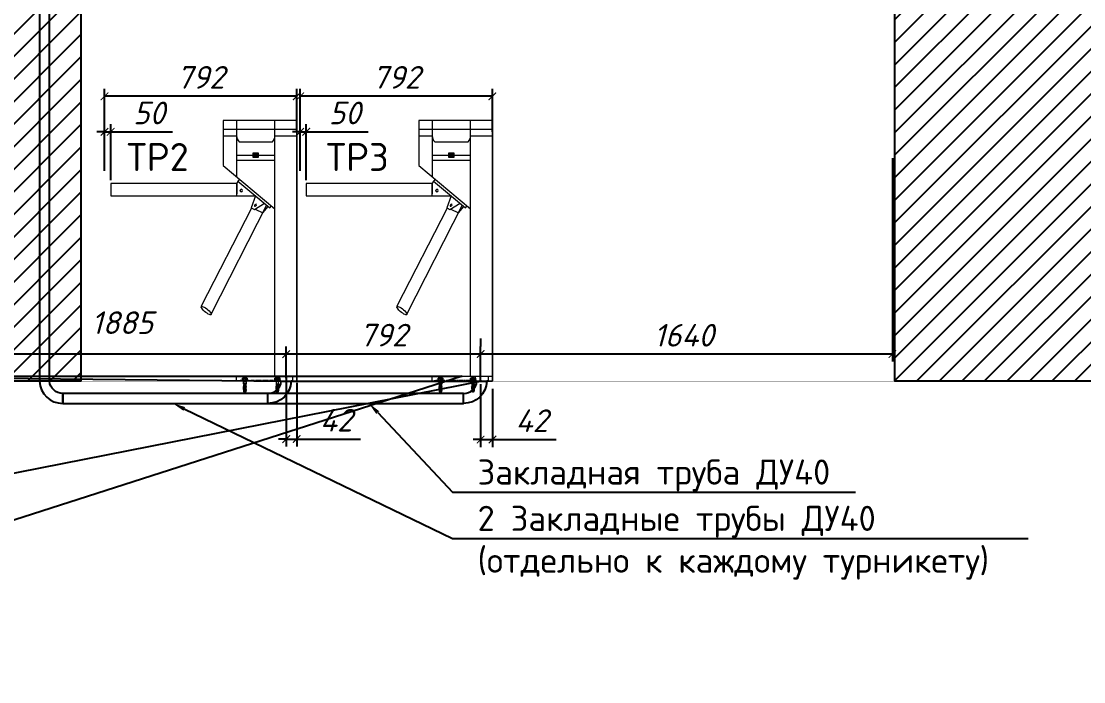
# Model space of a CAD drawing. Header units: millimetres. Extents: x 4247 to 622543, y -201358 to 142419.
# Drawn here: x 278439 to 282670, y -174463 to -171833 of the extents above; entities that cross this region are included whole.
import ezdxf
from ezdxf import colors
from ezdxf.entities.mleader import LeaderData, LeaderLine
from ezdxf.math import Vec2, Vec3

# ---------------------------------------------------------------- set-up
doc = ezdxf.new("R2010")
doc.units = ezdxf.units.MM
doc.linetypes.add('0', pattern=[0])
doc.layers.get('DEFPOINTS').update_dxf_attribs({"color": 252, "lineweight": 9})
for name, color, linetype in [('_Турникеты ИСПП', 254, 'Continuous'), ('PDF _Геометрия', 7, 'Continuous'), ('PDF _Текст', 255, 'Continuous')]:
    doc.layers.add(name, color=color, linetype=linetype)
doc.layers.add('PDF _Сплошная заливка', color=7, linetype='Continuous', true_color=0xffffff)
doc.styles.add('ISOCPEUR', font='isocpeui.ttf')
doc.styles.add('KOSTY_STYLE', font='isocpeur.ttf')
doc.styles.add('PDF ISOCPEUR', font='isocpeur.ttf')
doc.styles.get("Standard").update_dxf_attribs({"font": 'romans.shx'})
doc.dimstyles.new('ISO-25', dxfattribs={"dimtxt": 2.5, "dimasz": 2.5, "dimexe": 1.25, "dimexo": 0.625, "dimtad": 1, "dimtxsty": 'Standard', "dimcen": 2.5, "dimadec": 0, "dimazin": 0, "dimtfac": 1, "dimtmove": 0, "dimatfit": 3, "dimfxl": 1, "dimarcsym": 0})

# ---------------------------------------------------------------- blocks, each defined once
blk = doc.blocks.new('_ArchTick')
at = {"color": 0, "linetype": 'ByBlock', "const_width": 0.15}
blk.add_lwpolyline([(-0.5, -0.5), (0.5, 0.5)], dxfattribs=at)
blk = doc.blocks.new('*D568')
at = {"layer": '_Турникеты ИСПП', "color": 0, "lineweight": -2, "transparency": 16777216}
for p, q in [((277604.3, -173270), (277604.3, -173128.6)), ((279493.9, -173183.6), (279493.9, -173128.6)), ((279493.9, -173158.6), (277604.3, -173158.6))]:
    blk.add_line(p, q, dxfattribs=at)
at = {"layer": 'DEFPOINTS', "color": 0, "transparency": 16777216}
for p in [(277604.3, -173158.6), (279493.9, -173246.1), (277604.3, -173332.5)]:
    blk.add_point(p, dxfattribs=at)
at = {"layer": '_Турникеты ИСПП', "color": 0, "lineweight": -2, "transparency": 16777216, "xscale": 30, "yscale": 30, "zscale": 30, "rotation": 180}
blk.add_blockref('_ArchTick', (277604.3, -173158.6), dxfattribs=at)
at = {"layer": '_Турникеты ИСПП', "color": 0, "lineweight": -2, "transparency": 16777216, "xscale": 30, "yscale": 30, "zscale": 30}
blk.add_blockref('_ArchTick', (279493.9, -173158.6), dxfattribs=at)
at = {"layer": '_Турникеты ИСПП', "color": 0, "transparency": 16777216, "insert": (278840.8, -173033.5), "char_height": 90, "attachment_point": 5, "style": 'ISOCPEUR'}
blk.add_mtext('1885', dxfattribs=at)
blk = doc.blocks.new('Турникет_1')
at = {"layer": 'PDF _Геометрия', "color": 7, "linetype": '0', "lineweight": 0}
for points in [[(217.7, -17.6), (222.7, -17.6), (222.7, -20.6), (239.7, -20.6), (239.7, 1017.9), (-52.9, 1017.9), (-52.9, 838.7), (152.8, 665.9)], [(239.7, 1017.9), (239.7, -20.6), (0, -20.6), (0, 0), (239.7, 0)], [(0, 1017.9), (0, 794.3)], [(152.8, 0), (152.8, 1017.9)], [(-52.9, 982.6), (239.7, 982.6)], [(0, 879.6), (152.8, 879.6)], [(0, 860.1), (152.8, 860.1)], [(5.5, 776.5), (0.5, 767.2), (0.5, 725.7)], [(12, 784.2), (5.4, 776.3), (132.4, 669.3), (138.8, 677.7)], [(81.6, 712.2), (119.8, 680.1), (-102.3, 245.7)], [(0.5, 717.3), (75.6, 717.3), (57.7, 669.8), (70.8, 663), (110.7, 687.7)], [(79.1, 680.2), (78.4, 679.2), (77.5, 678.2), (76.5, 677.5)], [(77.5, 684.2), (78.4, 684), (79.1, 683.6)], [(59.4, 668.9), (-140.5, 277.9)], [(73.8, 664.9), (104.1, 649.4), (125.7, 675)], [(8, -20.6), (8, -17.6), (13, -17.6)], [(20, -17.6), (15, -17.6)], [(22.5, -17.6), (17.4, -17.6)], [(29.4, -17.6), (24.4, -17.6)], [(27.7, -7.8), (38.2, -7.8)], [(37.9, -7.8), (37.9, -5.7), (27.9, -5.7), (27.9, -7.8)], [(37.9, -17.6), (37.9, -30.6), (27.9, -30.6), (27.9, -17.6)], [(28.4, -30.6), (28.4, -33.6)], [(37.3, -5.7), (28.6, -5.7)], [(36.7, -5.7), (36.7, -2.6), (29.2, -2.6), (29.2, -5.7)], [(36.4, -17.6), (31.4, -17.6)], [(32.9, -37.7), (32.9, -41.6), (32.9, -39.7), (32.9, -41.6)], [(37.4, -30.6), (37.4, -33.6)], [(43.4, -17.6), (38.4, -17.6)], [(50.4, -17.6), (45.4, -17.6)], [(61.9, -17.6), (56.9, -17.6)], [(68.9, -17.6), (63.9, -17.6)], [(75.9, -17.6), (70.9, -17.6)], [(82.9, -17.6), (77.9, -17.6)], [(89.9, -17.6), (84.9, -17.6)], [(96.9, -17.6), (91.9, -17.6)], [(103.9, -17.6), (98.9, -17.6)], [(110.8, -17.6), (105.9, -17.6)], [(117.8, -17.6), (112.8, -17.6)], [(124.8, -17.6), (119.8, -17.6)], [(131.8, -17.6), (126.8, -17.6)], [(138.8, -17.6), (133.8, -17.6)], [(145.8, -17.6), (140.8, -17.6)], [(152.8, -17.6), (147.8, -17.6)], [(159.8, -17.6), (154.8, -17.6)], [(157, -7.8), (167.5, -7.8)], [(167.2, -7.8), (167.2, -5.7), (157.3, -5.7), (157.3, -7.8)], [(162.3, -17.6), (157.3, -17.6), (157.3, -30.6), (167.2, -30.6), (167.2, -17.6)], [(157.8, -30.6), (157.8, -33.6)], [(166.6, -5.7), (157.9, -5.7)], [(166, -5.7), (166, -2.6), (158.5, -2.6), (158.5, -5.7)], [(162.3, -37.7), (162.3, -41.6), (162.3, -39.7), (162.3, -41.6)], [(169.2, -17.6), (164.3, -17.6)], [(166.8, -30.6), (166.8, -33.6)], [(176.2, -17.6), (171.2, -17.6)], [(28.7, -54.6), (27.9, -58.3)], [(37.9, -61.3), (36.7, -62.6), (29.2, -62.6), (27.9, -61.3), (37.9, -61.3), (37.9, -58.3), (27.9, -58.3), (27.9, -61.3)], [(33.9, -51.4), (31.9, -51.4)], [(37.1, -54.6), (37.9, -58.3)], [(158.1, -54.6), (157.3, -58.3)], [(167.2, -61.3), (166, -62.6), (158.5, -62.6), (157.3, -61.3), (167.2, -61.3), (167.2, -58.3), (157.3, -58.3), (157.3, -61.3)], [(163.2, -51.4), (161.3, -51.4)], [(166.5, -54.6), (167.2, -58.3)]]:
    blk.add_lwpolyline(points, dxfattribs=at)
for points in [[(-52.9, 957), (0, 957, 0.200274), (10.1, 933.1), (142.7, 933.1, 0.200237), (152.8, 957), (239.7, 957)], [(23.7, -15.3, 0.269571), (28, -15), (28, -8.5, 0.269436), (23.7, -8.2)], [(37.9, -41.5), (37.9, -36.6), (27.9, -36.6), (27.9, -41.5, -0.218796), (30.4, -41.7), (27.7, -41.7)], [(27.9, -52.7), (27.9, -54.6), (30.9, -54.6, 0.120144), (31.9, -52.5), (31.9, -36.6)], [(33.9, -36.6), (33.9, -52.5, 0.088177), (34.9, -54.6), (37.9, -54.6), (37.9, -52.8)], [(42.2, -15.3, -0.26787), (37.8, -15), (37.8, -8.5, -0.267738), (42.2, -8.2)], [(153, -15.3, 0.269674), (157.4, -15), (157.4, -8.5, 0.26954), (153, -8.2)], [(167.2, -41.5), (167.2, -36.6), (157.3, -36.6), (157.3, -41.5, -0.221145), (159.7, -41.7), (157, -41.7)], [(157.3, -52.7), (157.3, -54.6), (160.3, -54.6, 0.119751), (161.3, -52.5), (161.3, -36.6)], [(163.2, -36.6), (163.2, -52.5, 0.079833), (164.3, -54.6), (167.2, -54.6), (167.2, -52.8)], [(171.5, -15.3, -0.269674), (167.2, -15), (167.2, -8.5, -0.26954), (171.5, -8.2)], [(27.8, -51.6), (30.3, -51.6, 0.286444), (27.9, -51.5), (27.9, -43.6)], [(38.1, -51.6), (35.6, -51.6, -0.303313), (37.9, -51.5), (37.9, -43.8)], [(157.1, -51.6), (159.6, -51.6, 0.286602), (157.3, -51.5), (157.3, -43.6)], [(167.4, -51.6), (164.9, -51.6, -0.303479), (167.2, -51.5), (167.2, -43.8)]]:
    blk.add_lwpolyline(points, format="xyb", dxfattribs=at)
for points in [[(86.1, 869.9), (66.7, 869.9), (66.7, 889.3), (86.1, 889.3)], [(0.5, 767.2), (-501.3, 767.2), (-501.3, 717.3), (0.5, 717.3)], [(-105.5, 254.8), (-102.8, 250.9), (-101.3, 247.7), (-101.1, 245.4), (-102.3, 244), (-104.8, 243.8), (-108.3, 244.8), (-112.7, 246.8), (-117.6, 249.7), (-122.8, 253.4), (-127.8, 257.6), (-132.3, 261.9), (-136.1, 266.2), (-138.8, 270.1), (-140.3, 273.3), (-140.4, 275.7), (-139.2, 277), (-136.8, 277.2), (-133.3, 276.2), (-128.9, 274.2), (-123.9, 271.3), (-118.8, 267.6), (-113.8, 263.4), (-109.3, 259.1)], [(172.8, 0), (222.7, 0), (222.7, -20.6), (172.8, -20.6)], [(172.8, 0), (222.7, 0), (222.7, -20.6), (172.8, -20.6)], [(22.9, -15.8), (42.9, -15.8), (42.9, -17.6), (22.9, -17.6)], [(42.7, -8.5), (42.7, -15), (41.4, -15.8), (24.4, -15.8), (23.1, -15), (23.1, -8.5), (24.4, -7.8), (41.4, -7.8)], [(27.9, -33.6), (27.9, -36.4), (37.9, -36.4), (37.9, -33.6)], [(29.4, -36.4), (29.4, -36.6)], [(29.4, -36.4), (29.4, -36.6)], [(29.4, -41.7), (29.4, -41.9)], [(32.9, -36.7), (32.9, -36.9)], [(36.4, -36.4), (36.4, -36.6)], [(36.4, -36.4), (36.4, -36.6)], [(37.2, -41.6), (37.2, -41.9)], [(152.3, -15.8), (172.3, -15.8), (172.3, -17.6), (152.3, -17.6)], [(172.1, -8.5), (172.1, -15), (170.7, -15.8), (153.8, -15.8), (152.4, -15), (152.4, -8.5), (153.8, -7.8), (170.7, -7.8)], [(157.3, -33.6), (157.3, -36.4), (167.2, -36.4), (167.2, -33.6)], [(158.7, -41.7), (158.7, -41.9)], [(158.8, -36.4), (158.8, -36.6)], [(158.8, -36.4), (158.8, -36.6)], [(162.3, -36.7), (162.3, -36.9)], [(165.8, -36.4), (165.8, -36.6)], [(165.8, -36.4), (165.8, -36.6)], [(166.5, -41.6), (166.5, -41.9)], [(32.9, -42.6), (32.9, -42.9)], [(162.3, -42.6), (162.3, -42.9)]]:
    blk.add_lwpolyline(points, close=True, dxfattribs=at)
for points in [[(18.8, 743.5, 0.413975), (13.6, 738.4, 0.413978), (18.8, 733.2, 0.413933), (23.9, 738.4, 0.41393)], [(38.2, -41.6), (35.5, -41.6, -0.221029)], [(167.5, -41.6), (164.8, -41.6, -0.221143)]]:
    blk.add_lwpolyline(points, format="xyb", close=True, dxfattribs=at)
at = {"layer": 'PDF _Геометрия', "color": 1, "linetype": '0', "lineweight": 0}
for points in [[(32.9, 0.7), (32.9, -22.7)], [(162.3, 0.7), (162.3, -22.7)], [(32.9, -29.1), (32.9, -35.4)], [(32.9, -41.7), (32.9, -65.2)], [(162.3, -29.1), (162.3, -35.4)], [(162.3, -41.7), (162.3, -65.2)]]:
    blk.add_lwpolyline(points, dxfattribs=at)
at = {"layer": 'PDF _Геометрия', "color": 3, "linetype": '0', "lineweight": 0}
for points in [[(28.9, -5.7), (28.9, -7.8)], [(28.9, -17.6), (28.9, -30.6)], [(37, -5.7), (37, -7.8)], [(37, -17.6), (37, -30.6)], [(158.2, -5.7), (158.2, -7.8)], [(158.2, -17.6), (158.2, -30.6)], [(166.3, -5.7), (166.3, -7.8)], [(166.3, -17.6), (166.3, -30.6)]]:
    blk.add_lwpolyline(points, dxfattribs=at)
for points in [[(37.9, -36.4), (37.9, -36.6)], [(167.2, -36.4), (167.2, -36.6)]]:
    blk.add_lwpolyline(points, close=True, dxfattribs=at)
at = {"layer": 'PDF _Геометрия', "color": 7, "linetype": '0', "lineweight": 0}
for centre, radius, start, end in [((32.9, -24), 16.2, 72.3568, 107.6432), ((32.9, 0.9), 16.6, 252.8429, 287.1571), ((162.3, -24), 16.2, 72.3593, 107.6407), ((162.3, 0.9), 16.6, 252.8453, 287.1547)]:
    blk.add_arc(centre, radius, start, end, dxfattribs=at)
blk.add_ellipse((75.4, 680.3), major_axis=(3.89, 3.11), ratio=0.592649, start_param=0.604473, end_param=4.530913, dxfattribs=at)
for points in [[(29.1, -45.2), (28.4, -45.2), (27.7, -43.7), (27.7, -41.7)], [(27.7, -41.7), (27.7, -41.7), (27.7, -41.7), (27.7, -41.7)], [(30.4, -41.7), (30.4, -43.6), (29.8, -45.2), (29.1, -45.2)], [(36.9, -45.2), (36.1, -45.2), (35.5, -43.6), (35.5, -41.6)], [(35.5, -41.6), (35.5, -41.6), (35.5, -41.6), (35.5, -41.6)], [(38.2, -41.6), (38.2, -43.6), (37.6, -45.2), (36.9, -45.2)], [(158.4, -45.2), (157.7, -45.2), (157, -43.7), (157, -41.7)], [(157, -41.7), (157, -41.7), (157, -41.7), (157, -41.7)], [(159.7, -41.7), (159.7, -43.6), (159.2, -45.2), (158.4, -45.2)], [(166.2, -45.2), (165.5, -45.2), (164.8, -43.6), (164.8, -41.6)], [(164.8, -41.6), (164.8, -41.6), (164.8, -41.6), (164.8, -41.6)], [(167.5, -41.6), (167.5, -43.6), (167, -45.2), (166.2, -45.2)], [(27.8, -51.7), (27.8, -51.7), (27.8, -51.7), (27.8, -51.6)], [(29.1, -53.9), (28.4, -53.9), (27.8, -52.9), (27.8, -51.7)], [(30.3, -51.6), (30.3, -52.9), (29.8, -53.9), (29.1, -53.9)], [(36.9, -53.9), (36.2, -53.9), (35.6, -52.9), (35.6, -51.6)], [(38.1, -51.6), (38.1, -52.8), (37.6, -53.9), (36.9, -53.9)], [(157.1, -51.7), (157.1, -51.7), (157.1, -51.7), (157.1, -51.6)], [(158.4, -53.9), (157.7, -53.9), (157.2, -52.9), (157.1, -51.7)], [(159.6, -51.6), (159.7, -52.9), (159.1, -53.9), (158.4, -53.9)], [(166.2, -53.9), (165.5, -53.9), (164.9, -52.9), (164.9, -51.6)], [(167.4, -51.6), (167.4, -52.8), (166.9, -53.9), (166.2, -53.9)]]:
    blk.add_open_spline(points, degree=3, dxfattribs=at)
at = {"layer": 'PDF _Сплошная заливка', "color": 7, "linetype": '0', "lineweight": 0, "transparency": 33554559}
blk.add_solid([(86.1, 869.9), (66.7, 869.9), (86.1, 889.3), (66.7, 889.3)], dxfattribs=at)
blk = doc.blocks.new('*D569')
at = {"layer": '_Турникеты ИСПП', "color": 0, "lineweight": -2, "transparency": 16777216}
for p, q in [((279493.9, -173253.9), (279493.9, -173128.6)), ((280268.1, -173263.3), (280268.1, -173128.6)), ((280268.1, -173158.6), (279493.9, -173158.6))]:
    blk.add_line(p, q, dxfattribs=at)
at = {"layer": 'DEFPOINTS', "color": 0, "transparency": 16777216}
for p in [(279493.9, -173158.6), (279493.9, -173316.4), (280268.1, -173325.8)]:
    blk.add_point(p, dxfattribs=at)
at = {"layer": '_Турникеты ИСПП', "color": 0, "lineweight": -2, "transparency": 16777216, "xscale": 30, "yscale": 30, "zscale": 30, "rotation": 180}
blk.add_blockref('_ArchTick', (279493.9, -173158.6), dxfattribs=at)
at = {"layer": '_Турникеты ИСПП', "color": 0, "lineweight": -2, "transparency": 16777216, "xscale": 30, "yscale": 30, "zscale": 30}
blk.add_blockref('_ArchTick', (280268.1, -173158.6), dxfattribs=at)
at = {"layer": '_Турникеты ИСПП', "color": 0, "transparency": 16777216, "insert": (279881, -173083), "char_height": 90, "attachment_point": 5, "style": 'ISOCPEUR'}
blk.add_mtext('792', dxfattribs=at)
blk = doc.blocks.new('*D571')
at = {"layer": '_Турникеты ИСПП', "color": 0, "lineweight": -2, "ltscale": 10, "transparency": 16777216}
for p, q in [((279493.9, -173252.1), (279493.9, -173526.9)), ((279535.9, -173273.2), (279535.9, -173526.9)), ((279493.9, -173496.9), (279463.9, -173496.9)), ((279493.9, -173496.9), (279535.9, -173496.9)), ((279535.9, -173496.9), (279789.5, -173496.9))]:
    blk.add_line(p, q, dxfattribs=at)
at = {"layer": 'DEFPOINTS', "color": 0, "ltscale": 10, "transparency": 16777216}
for p in [(279493.9, -173189.6), (279535.9, -173210.7), (279535.9, -173496.9)]:
    blk.add_point(p, dxfattribs=at)
at = {"layer": '_Турникеты ИСПП', "color": 0, "lineweight": -2, "ltscale": 10, "transparency": 16777216, "xscale": 30, "yscale": 30, "zscale": 30}
blk.add_blockref('_ArchTick', (279493.9, -173496.9), dxfattribs=at)
at = {"layer": '_Турникеты ИСПП', "color": 0, "lineweight": -2, "ltscale": 10, "transparency": 16777216, "xscale": 30, "yscale": 30, "zscale": 30, "rotation": 180}
blk.add_blockref('_ArchTick', (279535.9, -173496.9), dxfattribs=at)
at = {"layer": '_Турникеты ИСПП', "color": 0, "lineweight": 9, "ltscale": 10, "transparency": 16777216, "insert": (279692.7, -173421.9), "char_height": 90, "attachment_point": 5, "style": 'ISOCPEUR'}
blk.add_mtext('42', dxfattribs=at)
blk = doc.blocks.new('*D572')
at = {"layer": '_Турникеты ИСПП', "color": 0, "lineweight": -2, "ltscale": 10, "transparency": 16777216}
for p, q in [((280268.1, -173278.3), (280268.1, -173528.8)), ((280315, -173297.4), (280315, -173528.8)), ((280268.1, -173498.8), (280238.1, -173498.8)), ((280268.1, -173498.8), (280315, -173498.8)), ((280315, -173498.8), (280568.6, -173498.8))]:
    blk.add_line(p, q, dxfattribs=at)
at = {"layer": 'DEFPOINTS', "color": 0, "ltscale": 10, "transparency": 16777216}
for p in [(280268.1, -173215.8), (280315, -173234.9), (280315, -173498.8)]:
    blk.add_point(p, dxfattribs=at)
at = {"layer": '_Турникеты ИСПП', "color": 0, "lineweight": -2, "ltscale": 10, "transparency": 16777216, "xscale": 30, "yscale": 30, "zscale": 30}
blk.add_blockref('_ArchTick', (280268.1, -173498.8), dxfattribs=at)
at = {"layer": '_Турникеты ИСПП', "color": 0, "lineweight": -2, "ltscale": 10, "transparency": 16777216, "xscale": 30, "yscale": 30, "zscale": 30, "rotation": 180}
blk.add_blockref('_ArchTick', (280315, -173498.8), dxfattribs=at)
at = {"layer": '_Турникеты ИСПП', "color": 0, "lineweight": 9, "ltscale": 10, "transparency": 16777216, "insert": (280471.8, -173423.8), "char_height": 90, "attachment_point": 5, "style": 'ISOCPEUR'}
blk.add_mtext('42', dxfattribs=at)
blk = doc.blocks.new('*D573')
at = {"layer": '_Турникеты ИСПП', "color": 0, "lineweight": -2, "ltscale": 10, "transparency": 16777216}
for p, q in [((281908, -172379.1), (281908, -173188.6)), ((280268.1, -173096.1), (280268.1, -173128.6)), ((281908, -173158.6), (280268.1, -173158.6))]:
    blk.add_line(p, q, dxfattribs=at)
at = {"layer": 'DEFPOINTS', "color": 0, "ltscale": 10, "transparency": 16777216}
for p in [(281908, -172316.6), (280268.1, -173158.6), (280268.1, -173158.6)]:
    blk.add_point(p, dxfattribs=at)
at = {"layer": '_Турникеты ИСПП', "color": 0, "lineweight": -2, "ltscale": 10, "transparency": 16777216, "xscale": 30, "yscale": 30, "zscale": 30, "rotation": 180}
blk.add_blockref('_ArchTick', (280268.1, -173158.6), dxfattribs=at)
at = {"layer": '_Турникеты ИСПП', "color": 0, "lineweight": -2, "ltscale": 10, "transparency": 16777216, "xscale": 30, "yscale": 30, "zscale": 30}
blk.add_blockref('_ArchTick', (281908, -173158.6), dxfattribs=at)
at = {"layer": '_Турникеты ИСПП', "color": 0, "lineweight": 9, "ltscale": 10, "transparency": 16777216, "insert": (281077, -173083.6), "char_height": 90, "attachment_point": 5, "style": 'ISOCPEUR'}
blk.add_mtext('1640', dxfattribs=at)
blk = doc.blocks.new('*D577')
at = {"layer": '_Турникеты ИСПП', "color": 0, "lineweight": -2, "ltscale": 10, "transparency": 16777216}
for p, q in [((278770.4, -172363.6), (278770.4, -172102.3)), ((279535.9, -172273.6), (279535.9, -172102.3)), ((279535.9, -172132.3), (278770.4, -172132.3))]:
    blk.add_line(p, q, dxfattribs=at)
at = {"layer": 'DEFPOINTS', "color": 0, "ltscale": 10, "transparency": 16777216}
for p in [(278770.4, -172132.3), (279535.9, -172336.1), (278770.4, -172426.1)]:
    blk.add_point(p, dxfattribs=at)
at = {"layer": '_Турникеты ИСПП', "color": 0, "lineweight": -2, "ltscale": 10, "transparency": 16777216, "xscale": 30, "yscale": 30, "zscale": 30, "rotation": 180}
blk.add_blockref('_ArchTick', (278770.4, -172132.3), dxfattribs=at)
at = {"layer": '_Турникеты ИСПП', "color": 0, "lineweight": -2, "ltscale": 10, "transparency": 16777216, "xscale": 30, "yscale": 30, "zscale": 30}
blk.add_blockref('_ArchTick', (279535.9, -172132.3), dxfattribs=at)
at = {"layer": '_Турникеты ИСПП', "color": 0, "lineweight": 9, "ltscale": 10, "transparency": 16777216, "insert": (279153.1, -172056.7), "char_height": 90, "attachment_point": 5, "style": 'ISOCPEUR'}
blk.add_mtext('792', dxfattribs=at)
blk = doc.blocks.new('*D578')
at = {"layer": '_Турникеты ИСПП', "color": 0, "lineweight": -2, "ltscale": 10, "transparency": 16777216}
for p, q in [((278770.4, -172429.5), (278770.4, -172243.6)), ((278794.9, -172466.3), (278794.9, -172243.6)), ((278770.4, -172273.6), (278740.4, -172273.6)), ((278770.4, -172273.6), (278794.9, -172273.6)), ((278794.9, -172273.6), (279040.8, -172273.6))]:
    blk.add_line(p, q, dxfattribs=at)
at = {"layer": 'DEFPOINTS', "color": 0, "ltscale": 10, "transparency": 16777216}
for p in [(278770.4, -172273.6), (278770.4, -172492), (278794.9, -172528.8)]:
    blk.add_point(p, dxfattribs=at)
at = {"layer": '_Турникеты ИСПП', "color": 0, "lineweight": -2, "ltscale": 10, "transparency": 16777216, "xscale": 30, "yscale": 30, "zscale": 30}
blk.add_blockref('_ArchTick', (278770.4, -172273.6), dxfattribs=at)
at = {"layer": '_Турникеты ИСПП', "color": 0, "lineweight": -2, "ltscale": 10, "transparency": 16777216, "xscale": 30, "yscale": 30, "zscale": 30, "rotation": 180}
blk.add_blockref('_ArchTick', (278794.9, -172273.6), dxfattribs=at)
at = {"layer": '_Турникеты ИСПП', "color": 0, "lineweight": 9, "ltscale": 10, "transparency": 16777216, "insert": (278947.8, -172198.6), "char_height": 90, "attachment_point": 5, "style": 'ISOCPEUR'}
blk.add_mtext('50', dxfattribs=at)
blk = doc.blocks.new('*D579')
at = {"layer": '_Турникеты ИСПП', "color": 0, "lineweight": -2, "ltscale": 10, "transparency": 16777216}
for p, q in [((279549.5, -172363.6), (279549.5, -172102.3)), ((280315, -172273.6), (280315, -172102.3)), ((280315, -172132.3), (279549.5, -172132.3))]:
    blk.add_line(p, q, dxfattribs=at)
at = {"layer": 'DEFPOINTS', "color": 0, "ltscale": 10, "transparency": 16777216}
for p in [(279549.5, -172132.3), (280315, -172336.1), (279549.5, -172426.1)]:
    blk.add_point(p, dxfattribs=at)
at = {"layer": '_Турникеты ИСПП', "color": 0, "lineweight": -2, "ltscale": 10, "transparency": 16777216, "xscale": 30, "yscale": 30, "zscale": 30, "rotation": 180}
blk.add_blockref('_ArchTick', (279549.5, -172132.3), dxfattribs=at)
at = {"layer": '_Турникеты ИСПП', "color": 0, "lineweight": -2, "ltscale": 10, "transparency": 16777216, "xscale": 30, "yscale": 30, "zscale": 30}
blk.add_blockref('_ArchTick', (280315, -172132.3), dxfattribs=at)
at = {"layer": '_Турникеты ИСПП', "color": 0, "lineweight": 9, "ltscale": 10, "transparency": 16777216, "insert": (279932.2, -172056.7), "char_height": 90, "attachment_point": 5, "style": 'ISOCPEUR'}
blk.add_mtext('792', dxfattribs=at)
blk = doc.blocks.new('*D580')
at = {"layer": '_Турникеты ИСПП', "color": 0, "lineweight": -2, "ltscale": 10, "transparency": 16777216}
for p, q in [((279549.5, -172429.5), (279549.5, -172243.6)), ((279574, -172466.3), (279574, -172243.6)), ((279549.5, -172273.6), (279519.5, -172273.6)), ((279549.5, -172273.6), (279574, -172273.6)), ((279574, -172273.6), (279819.9, -172273.6))]:
    blk.add_line(p, q, dxfattribs=at)
at = {"layer": 'DEFPOINTS', "color": 0, "ltscale": 10, "transparency": 16777216}
for p in [(279549.5, -172273.6), (279549.5, -172492), (279574, -172528.8)]:
    blk.add_point(p, dxfattribs=at)
at = {"layer": '_Турникеты ИСПП', "color": 0, "lineweight": -2, "ltscale": 10, "transparency": 16777216, "xscale": 30, "yscale": 30, "zscale": 30}
blk.add_blockref('_ArchTick', (279549.5, -172273.6), dxfattribs=at)
at = {"layer": '_Турникеты ИСПП', "color": 0, "lineweight": -2, "ltscale": 10, "transparency": 16777216, "xscale": 30, "yscale": 30, "zscale": 30, "rotation": 180}
blk.add_blockref('_ArchTick', (279574, -172273.6), dxfattribs=at)
at = {"layer": '_Турникеты ИСПП', "color": 0, "lineweight": 9, "ltscale": 10, "transparency": 16777216, "insert": (279726.9, -172198.6), "char_height": 90, "attachment_point": 5, "style": 'ISOCPEUR'}
blk.add_mtext('50', dxfattribs=at)

msp = doc.modelspace()

# ---------------------------------------------------------------- hatches: boundary and pattern name
at = {"transparency": 33554636}
h = msp.add_hatch(dxfattribs=at)
h.set_pattern_fill('ANSI31', color=0, scale=20)
h.set_pattern_definition([(45, (-327083.48, -233032.066), (-44.9012806, 44.9012806), [])])
h.paths.add_polyline_path([(283325.544, -170744.56), (281916.053, -170744.56), (281916.053, -173266.655), (283325.544, -173266.655)])
h = msp.add_hatch(dxfattribs=at)
h.set_pattern_fill('ANSI31', color=0, scale=20)
h.set_pattern_definition([(45, (-331343.02, -233032.066), (-44.9012806, 44.9012806), [])])
h.paths.add_polyline_path([(278676.513, -170771.369), (277656.513, -170771.369), (277656.513, -173266.655), (278676.513, -173266.655)])

# ---------------------------------------------------------------- linework, layer by layer
for points in [[(277656.513, -170744.56), (278676.513, -170744.56), (278676.513, -173266.655), (277656.513, -173266.655)], [(281917.604, -170744.292), (283325.544, -170744.292), (283325.544, -173266.655), (281917.604, -173266.655)]]:
    msp.add_lwpolyline(points, close=True)
at = {"color": 30, "linetype": '0', "lineweight": 25, "true_color": 0xff8000}
msp.add_lwpolyline([(278551.383, -173266.655), (278551.338, -170834.724), (278511.273, -170834.724), (278511.446, -173266.655)], dxfattribs=at)
at = {"const_width": 2}
msp.add_lwpolyline([(273760.781, -173266.655), (283458.57, -173266.655)], dxfattribs=at)
at = {"color": 30, "linetype": '0', "lineweight": 25, "true_color": 0xff8000}
for points in [[(278551.383, -173266.655), (278511.446, -173266.655, 0.40194154), (278604.227, -173355.096), (278604.227, -173315.103, -0.40589503)], [(279473.982, -173266.653), (279513.918, -173266.653, -0.40194154), (279421.137, -173355.095), (279421.137, -173315.102, 0.40589503)], [(280253.085, -173266.653), (280293.021, -173266.653, -0.40194154), (280200.24, -173355.095), (280200.24, -173315.102, 0.40589503)]]:
    msp.add_lwpolyline(points, format="xyb", close=True, dxfattribs=at)
msp.add_lwpolyline([(280200.24, -173315.093), (278604.227, -173315.081), (278604.227, -173355.118), (280200.24, -173355.103)], close=True, dxfattribs=at)

# ---------------------------------------------------------------- block references
for p in [(279296.211, -173246.051), (280075.314, -173246.051)]:
    msp.add_blockref('Турникет_1', p)

# ---------------------------------------------------------------- texts
at = {"layer": 'PDF _Текст', "color": 0, "linetype": '0', "lineweight": 9, "char_height": 111.4445, "attachment_point": 4, "style": 'PDF ISOCPEUR'}
for s, insert in [('ТР2', (278859.088, -172373.935)), ('ТР3', (279653.047, -172373.935))]:
    msp.add_mtext(s, dxfattribs=dict(at, insert=insert))

# ---------------------------------------------------------------- dimensions: what is measured, and where the dimension line sits
at = {"layer": '_Турникеты ИСПП', "color": 0, "lineweight": 9, "ltscale": 10}
for base, p1, p2, text, picture, middle in [((278770.395, -172132.256), (279535.888, -172336.07), (278770.395, -172426.098), '792', '*D577', (279153.142, -172132.256)), ((279549.498, -172132.256), (280314.991, -172336.07), (279549.498, -172426.098), '792', '*D579', (279932.245, -172132.256)), ((278770.395, -172273.63), (278794.874, -172528.796), (278770.395, -172492.015), '50', '*D578', (278947.84, -172273.63)), ((279549.498, -172273.63), (279573.977, -172528.796), (279549.498, -172492.015), '50', '*D580', (279726.943, -172273.63)), ((280268.135, -173158.611), (281908.004, -172316.633), (280268.135, -173158.611), '1640', '*D573', (281076.982, -173158.611)), ((279535.888, -173496.896), (279493.95, -173189.631), (279535.888, -173210.694), '42', '*D571', (279692.672, -173496.896)), ((280314.991, -173498.792), (280268.135, -173215.847), (280314.991, -173234.948), '42', '*D572', (280471.775, -173498.792))]:
    dim = msp.add_linear_dim(base=base, p1=p1, p2=p2, angle=180, text=text, dimstyle='ISO-25', override={"dimscale": 100, "dimtxt": 0.9, "dimasz": 0.3, "dimexe": 0.3, "dimgap": 0.3, "dimtxsty": 'ISOCPEUR', "dimblk1": 'ArchTick', "dimblk2": 'ArchTick', "dimsah": 1}, dxfattribs=at)
    dim.commit()
    dim.dimension.update_dxf_attribs({"geometry": picture, "text_midpoint": middle, "dimtype": 160})
at = {"layer": '_Турникеты ИСПП', "color": 0}
dim = msp.add_linear_dim(base=(277604.344, -173158.611), p1=(279493.95, -173246.051), p2=(277604.344, -173332.455), angle=180, text='1885', dimstyle='ISO-25', override={"dimscale": 100, "dimtxt": 0.9, "dimasz": 0.3, "dimexe": 0.3, "dimgap": 0.3, "dimtxsty": 'ISOCPEUR', "dimblk1": 'ArchTick', "dimblk2": 'ArchTick', "dimsah": 1, "dimtmove": 1}, dxfattribs=at)
dim.commit()
dim.dimension.update_dxf_attribs({"geometry": '*D568', "text_midpoint": (278840.785, -173108.459), "dimtype": 160})
dim = msp.add_linear_dim(base=(279493.95, -173158.611), p1=(280268.135, -173325.824), p2=(279493.95, -173316.386), angle=180, text='792', dimstyle='ISO-25', override={"dimscale": 100, "dimtxt": 0.9, "dimasz": 0.3, "dimexe": 0.3, "dimgap": 0.3, "dimtxsty": 'ISOCPEUR', "dimblk1": 'ArchTick', "dimblk2": 'ArchTick', "dimsah": 1, "dimtmove": 1}, dxfattribs=at)
dim.commit()
dim.dimension.update_dxf_attribs({"geometry": '*D569', "text_midpoint": (279881.042, -173083.031)})

# ---------------------------------------------------------------- leaders
at = {"color": 18, "linetype": '0', "lineweight": 9, "true_color": 0x000000}
ml = msp.add_multileader_mtext('Standard', dxfattribs=at)
ml.set_content('Кабельный ввод в турникет, в месте вывода \\Pиз стяжки технологический запас 5 метров ', color=7, style='KOSTY_STYLE')
ml.set_leader_properties(color=7, linetype='Continuous', lineweight=25)
ml.build(insert=Vec2(0, 0))
ml.multileader.update_dxf_attribs({"text_left_attachment_type": 6, "text_right_attachment_type": 6, "dogleg_length": 50, "arrow_head_size": 50})
ctx = ml.context
ctx.base_point, ctx.char_height, ctx.arrow_head_size, ctx.landing_gap_size, ctx.plane_origin = Vec3(274388.883, -173831.757), 100, 50, 50, Vec3(278049.766, -173552.964)
ctx.left_attachment, ctx.right_attachment, ctx.text_align_type = 6, 6, 2
notes = []
notes.append((ctx, [(1, (1, 1, 0), (277403.883, -173831.757), (-1, 0), 50, [(2, [(277604.344, -173246.051), (279493.95, -173266.653), (280273.053, -173266.653)], 0, [])])]))
ctx.mtext.insert, ctx.mtext.alignment, ctx.mtext.flow_direction = Vec3(277303.883, -173701.757), 3, 5
ml = msp.add_multileader_mtext('Standard', dxfattribs=at)
ml.set_content('Монтажная пластина', color=7, style='KOSTY_STYLE')
ml.set_leader_properties(color=7, linetype='Continuous', lineweight=25)
ml.build(insert=Vec2(0, 0))
ml.multileader.update_dxf_attribs({"text_left_attachment_type": 6, "text_right_attachment_type": 6, "dogleg_length": 50, "arrow_head_size": 50})
ctx = ml.context
ctx.base_point, ctx.char_height, ctx.arrow_head_size, ctx.landing_gap_size, ctx.plane_origin = Vec3(275779.914, -174185.963), 100, 50, 50, Vec3(274126.931, -176974.945)
ctx.left_attachment, ctx.right_attachment, ctx.text_align_type = 6, 6, 2
notes.append((ctx, [(1, (1, 1, 0), (277269.914, -174185.963), (-1, 0), 50, [(0, [(277500.737, -173246.051), (279389.451, -173246.051), (280195.153, -173246.051)], 0, [])])]))
ctx.mtext.insert, ctx.mtext.alignment, ctx.mtext.flow_direction = Vec3(277169.914, -174065.963), 3, 5
ml = msp.add_multileader_mtext('Standard', dxfattribs=at)
ml.set_content('2 Закладные трубы ДУ40\\P(отдельно к каждому турникету)', color=7, style='KOSTY_STYLE')
ml.set_leader_properties(color=7, linetype='Continuous', lineweight=25)
ml.build(insert=Vec2(0, 0))
ml.multileader.update_dxf_attribs({"text_left_attachment_type": 6, "text_right_attachment_type": 6, "dogleg_length": 50, "arrow_head_size": 50})
ctx = ml.context
ctx.base_point, ctx.char_height, ctx.arrow_head_size, ctx.landing_gap_size, ctx.plane_origin = Vec3(280206.039, -173892.645), 100, 50, 50, Vec3(274907.562, -172619.726)
ctx.left_attachment, ctx.right_attachment = 6, 6
notes.append((ctx, [(0, (1, 1, 0), (280156.039, -173892.645), (1, 0), 50, [(0, [(279043.013, -173355.114)], 0, [])])]))
ctx.mtext.insert, ctx.mtext.width, ctx.mtext.flow_direction = Vec3(280256.039, -173762.645), 2303.17798, 5
ml = msp.add_multileader_mtext('Standard', dxfattribs=at)
ml.set_content('Закладная труба ДУ40', color=7, style='KOSTY_STYLE')
ml.set_leader_properties(color=7, linetype='Continuous', lineweight=25)
ml.build(insert=Vec2(0, 0))
ml.multileader.update_dxf_attribs({"text_left_attachment_type": 6, "text_right_attachment_type": 6, "dogleg_length": 50, "arrow_head_size": 50})
ctx = ml.context
ctx.base_point, ctx.char_height, ctx.arrow_head_size, ctx.landing_gap_size, ctx.plane_origin = Vec3(280206.039, -173708.256), 100, 50, 50, Vec3(274907.562, -172435.338)
ctx.left_attachment, ctx.right_attachment = 6, 6
notes.append((ctx, [(0, (1, 1, 0), (280156.039, -173708.256), (1, 0), 50, [(0, [(279823.954, -173355.106)], 0, [])])]))
ctx.mtext.insert, ctx.mtext.flow_direction = Vec3(280256.039, -173578.256), 5
for ctx, leaders in notes:
    for number, flags, end, landing, length, lines in leaders:
        leader = LeaderData()
        leader.index, (leader.has_last_leader_line, leader.has_dogleg_vector, leader.attachment_direction) = number, flags
        leader.last_leader_point, leader.dogleg_vector, leader.dogleg_length = Vec3(end), Vec3(landing), length
        for number, points, colour, breaks in lines:
            line = LeaderLine()
            line.index, line.vertices, line.color, line.breaks = number, Vec3.list(points), colors.encode_raw_color(colour), breaks
            leader.lines.append(line)
        ctx.leaders.append(leader)

doc.saveas('drawing.dxf')
